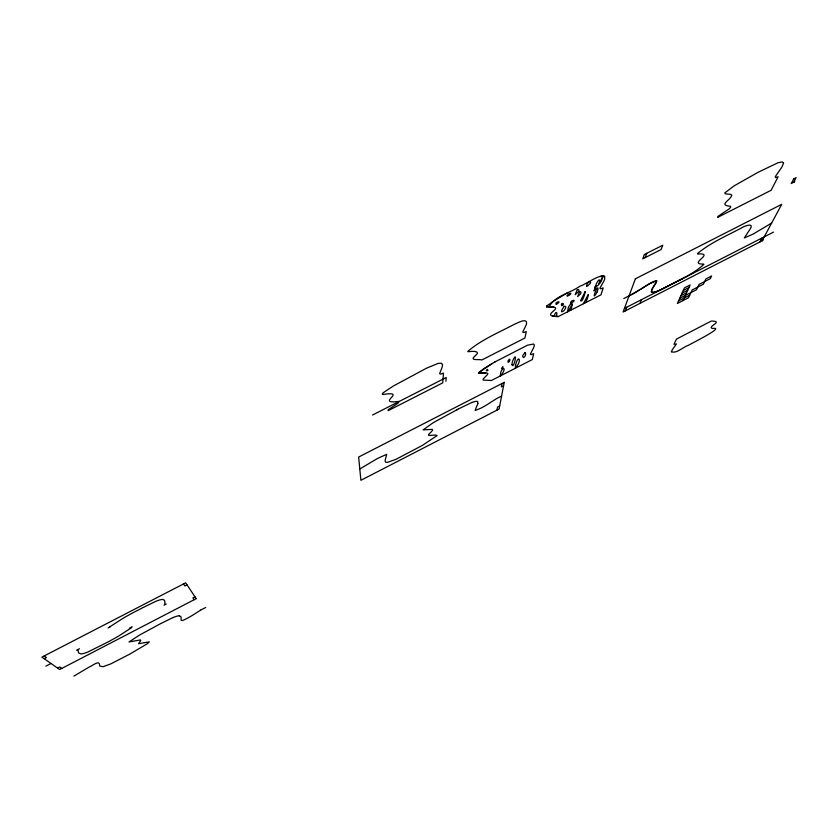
<?xml version="1.0" encoding="UTF-8"?>
<svg xmlns="http://www.w3.org/2000/svg" width="838" height="838" viewBox="0 0 838 838"><rect width="100%" height="100%" fill="white"/><g stroke="black" fill="none" stroke-linecap="round" stroke-linejoin="round"><path stroke-width="1.26" d="M567.483 311.872A96.705 26.345 -32.8 0 1 567.955 309.672C567.766 306.394 573.402 299.522 571.862 306.457A98.486 28.283 -30.8 0 1 570.73 310.228M445.91 381.238L446.214 377.509L372.554 415.02M457.066 409.918L457.119 409.373M525.154 352.578C526.924 354.013 523.698 359.795 522.703 356.538A23.412 6.316 -31.3 0 1 522.985 355.218L524.944 352.672M496.976 410.138L497.563 407.017L499.689 405.927M502.025 383.5L501.375 386.915L503.575 385.784M477.849 403.413L477.566 401.559M625.316 310.877L626.667 307.253M645.155 257.633L646.758 253.327M639.981 303.377L641.416 299.7M577.246 289.707L575.172 294.672L578.587 291.624A13.869 3.981 -32 0 0 578.964 290.325L578.566 289.498L577.319 289.676M579.582 291.907L577.612 296.589L580.629 293.855A15.43 4.41 -31.9 0 0 580.996 292.598L580.713 291.76L579.687 291.844M597.148 291.917C590.35 304.121 597.62 283.747 598.018 288.701A52.951 15.032 -31.7 0 1 597.127 291.928M508.226 360.864C510.059 356.401 510.866 361.859 508.163 362.341A13.691 3.74 -31 0 1 508.247 360.864M682.949 300.601L690.166 284.941L684.457 287.874L677.376 303.471L688.501 297.752L692.136 289.979L703.375 284.218L705.942 278.886L711.598 275.985L710.289 278.666L699.018 284.459L696.514 289.718L679.702 298.359M586.642 286.156C586.087 285.171 589.062 279.944 590.612 282.291A9.071 2.598 -32.2 0 1 590.287 283.359L587.731 285.852A1.927 0.545 -32.2 0 1 586.673 286.135M585.113 291.666L580.577 300.758C582.075 302.319 583.426 297.406 583.971 296.484A94.432 27.329 -31.1 0 0 584.536 294.756L584.872 293.447A65.228 18.75 -31.4 0 0 585.123 291.666M500.956 375.623C508.09 365.955 501.072 366.992 500.516 374.104A90.682 23.935 -31.6 0 0 500.307 375.958M585.657 302.623L587.197 299.093A111.004 31.959 -30.9 0 0 588.046 296.128L588.318 294.484L583.353 303.67M546.732 306.708L547.528 305.388A3.708 1.068 -31.7 0 0 547.005 305.922L546.889 307.012C570.353 305.755 536.55 316.23 558.202 316.596L600.961 294.84L603.213 287.895L600.542 288.838L599.903 288.178L603.601 281.589A66.443 19.201 -31.7 0 0 604.586 279.473C606.681 268.914 583.939 285.685 580.284 285.978C570.269 293.206 554.662 295.73 548.859 307.242L550.084 307.179M759.909 241.973L762.046 237.982M762.57 240.873L763.156 239.783M794.099 182.391L794.791 181.102M568.154 311.537L572.124 304.33M594.823 287.162C595.609 285.957 598.384 286.795 598.992 283.349A35.437 10.14 -32 0 0 599.631 281.18C600.165 276.655 594.833 284.868 595.944 286.606A23.223 6.589 -32 0 1 595.137 289.299L593.985 290.943L595.577 285.873M567.148 295.845L568.101 294.4A2.168 0.629 -32 0 1 569.201 293.709A2.242 0.639 -32 0 1 570.856 293.541A2.242 0.639 -32 0 1 569.264 295.175A2.242 0.639 -32 0 1 567.106 295.877M109.317 627.138L123.196 618.193A126.025 28.356 -26.8 0 1 127.093 615.972L131.901 613.322A48.855 11.502 -26.5 0 1 134.74 611.824L142.596 607.822M547.005 305.922L552.378 301.848L567.253 292.954M475.23 355.773C481.724 350.693 472.203 351.091 468.096 351.761L467.782 351.394C481.18 339.861 498.191 332.822 513.83 324.568C516.355 323.583 527.731 316.911 526.515 323.824A65.982 19.295 -30.7 0 1 525.772 325.793L522.755 331.995L523.551 332.56L526.295 331.576L524.913 338.018L481.829 359.973C479.137 358.905 469.165 361.094 474.748 356.213M430.502 432.618L432.649 430.24L432.366 429.37L423.127 429.863L433.215 422.687L458.575 408.881M430.083 432.995L428.543 434.566L428.658 435.488L435.718 435.048L437.09 435.592L422.436 445.376L395.924 459.35L387.366 462.408L385.449 462.115L385.134 460.617A58 14.906 -29.8 0 1 385.428 459.224L386.706 454.311L377.488 458.48A24.26 6.275 -29.1 0 0 374.796 460.072L359.795 468.987M623.797 298.558L634.356 293.164L649.419 283.831L656.824 280.636L651.985 289.414L651.409 292.022A9.784 2.535 -32.6 0 0 651.723 292.305L654.855 292.127L659.464 290.398M639.907 289.686L629.076 295.856M640.997 288.963C644.935 286.732 663.958 273.356 653.451 286.806A65.762 16.708 -33 0 0 652.31 288.775A62.431 15.891 -33 0 0 651.891 289.623L651.294 291.634L652.467 292.483A13.806 3.572 -32.6 0 0 656.343 291.634L662.848 288.785M492.472 363.346L478.508 372.816L479.807 373.444L485.705 372.837L487.831 373.371L487.433 374.68L483.17 378.975L483.17 380.075L491.456 380.483L532.287 359.575L533.68 353.699L531.083 354.652L530.349 354.16L533.261 348.461A62.483 17.305 -30.6 0 0 533.995 346.66L534.309 344.889L533.576 344.02L527.469 345.214L494.975 361.901M200.544 610.211L194.028 614.348A24.354 5.573 -27 0 1 187.146 618.329C185.533 618.989 180.013 622.896 181.081 618.622A62.902 14.246 -26.4 0 0 180.83 616.621L179.384 615.804M495.164 361.786L483.683 368.699L478.456 373.004L485.705 372.837M675.983 281.935L660.334 289.969M160.896 623.514L172.911 617.575M676.811 281.505L682.708 278.457M143.183 607.519L155.941 601.265A11.25 2.724 -26.6 0 1 162.96 599.421L164.458 600.417M45.87 666.137L51.003 663.487M76.572 650.236L79.484 648.727M164.07 605.13L166.217 604.02M129.366 628.28L132.215 626.814M57.581 668.064L59.739 666.954L61.803 668.41M194.971 596.792L192.876 597.882L194.123 599.725M44.173 658.72L46.415 657.558L44.152 655.965M187.021 584.851L184.842 585.971L183.48 583.96M108.081 627.934L110.281 626.793M160.487 623.723L139.695 634.974L129 641.96L140.47 639.928L140.784 640.546L138.542 643.71L149.342 641.856L147.247 643.794L129.9 654.049L110.867 663.853L103.137 666.702L100.057 666.168A53.475 11.889 -26.6 0 1 99.628 665.414C99.691 659.234 92.243 666.063 89.551 666.849A22.542 4.955 -26.2 0 0 87.162 668.263L73.912 676.098M678.529 300.926L689.705 295.186M624.446 308.384L773.505 232.116M663.78 288.282C677.376 280.919 692.513 274.833 703.836 264.399L703.606 264.054C687.066 264.462 716.176 252.667 697.541 253.998L697.467 253.558C710.425 242.863 726.221 235.97 741.085 228.198C743.18 226.47 754.493 222.07 750.387 228.617A63.562 16.603 -33.1 0 1 749.046 230.733L744.301 237.95L752.964 234.158A26.743 6.798 -33.6 0 0 755.792 232.482L771.63 223.076M683.253 290.524L688.941 287.612M682.059 293.153L687.715 290.252M680.875 295.772L686.511 292.871M458.931 408.703L471.867 402.46M550.723 307.127L553.729 306.98M552.682 315.957L554.452 315.936C554.63 312.344 557.626 310.929 556.715 314.721A32.326 9.176 -31.4 0 1 556.306 315.926L558.202 316.596M164.856 604.648L164.772 604.46A24.543 5.887 -27 0 1 164.74 603.894L164.845 602.606A66.883 16.027 -26.1 0 0 164.489 600.406M512.039 364.677C513.642 370.344 518.429 347.739 512.594 361.188A82.04 21.861 -31.7 0 0 512.028 364.677M546.774 306.876A3.415 0.985 -31.7 0 1 546.963 305.933M600.144 276.634A14.33 4.075 -32.3 0 1 602.752 276.079L599.254 283.925L601.171 281.442L603.329 276.048A11.826 3.362 -32.3 0 1 604.879 276.467M556.568 304.11A2.346 0.67 -31.8 0 0 558.998 302.089A2.346 0.67 -31.8 0 0 557.029 302.309A2.682 0.775 -31.8 0 0 556.044 302.937L556.065 304.299A2.713 0.786 -31.8 0 0 556.589 304.058M471.825 402.523A11.575 3.027 -30.2 0 1 477.65 401.507M477.88 403.392A68.192 18.027 -29.6 0 1 476.455 406.828L475.177 410.463L480.729 408.263A26.659 6.976 -30.4 0 0 488.439 403.811L496.033 398.951A20.5 5.206 -30.5 0 1 501.585 396.081M77.913 649.544A21.851 5.112 -25.7 0 1 78.081 650.068L78.196 651.105A68.014 16.006 -26.5 0 0 79.034 653.211L80.972 653.912A9.375 2.179 -26 0 0 82.072 653.797A11.659 2.713 -26 0 0 88.116 651.88L106.971 642.505A52.218 12.497 -26 0 0 109.809 641.007L114.68 638.315A116.974 29.026 -25.8 0 0 118.399 636.199L131.294 627.851A3.216 0.754 -26.4 0 0 131.22 627.316M172.9 617.616A10.59 2.42 -26.8 0 1 179.458 615.762M200.523 610.2A18.719 4.2 -27.2 0 1 205.708 607.519M442.548 364.75L442.422 365.902A66.495 19.756 -29.5 0 1 441.93 367.767L439.625 373.654L440.599 374.146L443.47 373.109L442.726 382.861L388.141 410.683L388.109 409.824L398.134 403.109L399.003 401.402C373.999 404.555 409.059 390.351 382.589 394.541L382.39 393.619L383.406 392.603L393.221 386.088L426.563 368.165L438.044 363.43L441.406 363.2L442.548 364.75M783.572 163.001L782.21 166.385A70.088 19.63 -34 0 1 780.66 168.888L775.276 176.661L775.569 177.572L778.104 176.734L771.159 190.268L717.695 217.367L718.25 216.162L729.133 208.924L730.631 207.342L730.589 206.274C717.621 205.247 730.746 200.209 731.794 195.149L730.485 194.322L725.32 193.829L724.755 192.95L734.078 185.889L757.971 172.356L777.968 162.761L782.231 161.912L783.572 163.001M671.385 351.74C676.371 353.971 683.431 346.743 688.689 345.183C690.334 343.968 726.295 326.286 712.625 328.506C706.256 326.851 724.681 321.059 711.242 321.08L676.455 339.097L673.951 344.313L676.434 343.947L672.966 348.786A52.406 11.418 -32.2 0 0 672.024 350.284L671.385 351.74M515.548 365.441L515.517 365.672A75.347 19.913 -31.7 0 0 515.401 367.945C522.147 361.251 518.795 354.086 516.03 363.346A104.76 27.507 -31.9 0 0 515.632 364.98L515.548 365.441M504.246 382.358L499.081 409.049L360.895 480.3L358.633 457.056L504.246 382.358M635.382 278.813L623.105 312.008L762.046 240.873L781.739 204.315L635.382 278.813M644.349 254.543L642.756 258.848L661.088 249.546L662.795 245.199L644.349 254.543M502.915 367.002L502.276 368.594A2.388 0.649 -30.8 0 1 502.915 367.002M564.236 306.383C558.265 314.198 563.586 312.26 565.378 308.604A16.875 4.777 -31.6 0 0 565.755 307.232L565.409 306.32L564.236 306.383M571.338 301.366L570.489 303.23A2.524 0.712 -31.9 0 0 573.946 301.062A2.524 0.712 -31.9 0 0 572.27 300.821A2.504 0.712 -31.9 0 0 571.338 301.366M793.764 178.808L791.24 183.532L793.555 182.359L796.1 177.625L793.764 178.808M562.853 305.074C560.905 307.724 560.653 301.774 563.346 303.681A6.096 1.739 -31.8 0 1 562.864 305.074M196.207 598.646L59.666 669.52L41.9 657.128L185.669 582.819L196.207 598.646M487.737 370.469L487.548 369.338A2.105 0.576 -30.7 0 0 486.312 370.637A2.105 0.576 -30.7 0 0 487.737 370.48"/></g></svg>
